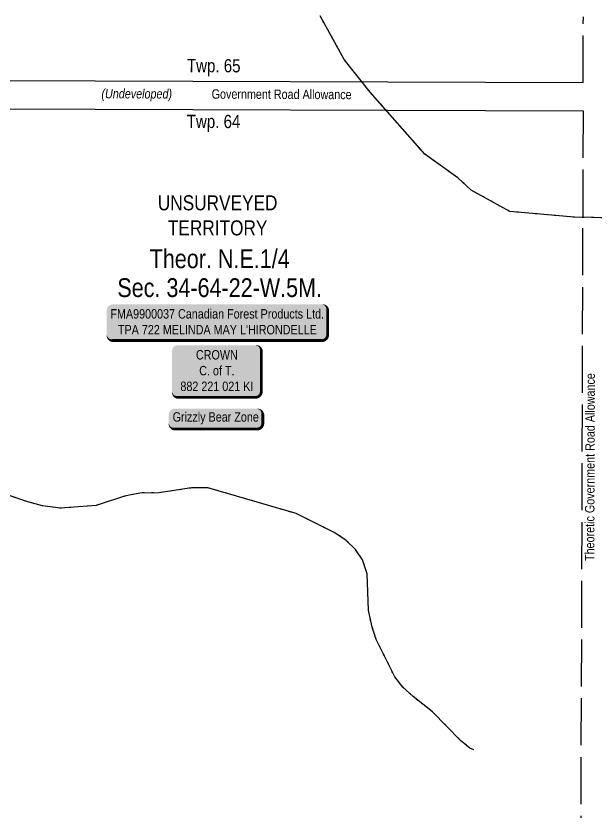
# Model space of a CAD drawing. Extents: x 481557 to 490744, y 6043801 to 6052728.
# Drawn here: x 484692 to 485309, y 6048313 to 6049160 of the extents above; entities that cross this region are included whole.
import ezdxf
from ezdxf.enums import TextEntityAlignment as Align

# ---------------------------------------------------------------- set-up
doc = ezdxf.new("R2010")
doc.units = 0
doc.header["$LTSCALE"] = 5
doc.linetypes.add('foc-UNSURVEYED', pattern=[12.5, 10, -2.5])
doc.linetypes.add('foc-WHEELTRACKS', pattern=[2, 0.4, -1.6])
for name, color, linetype in [('AS-OWNER', 7, 'Continuous'), ('AS-SURFACE IMPACT', 7, 'Continuous'), ('C-SYMBOL', 7, 'Continuous'), ('D-TXT', 6, 'Continuous'), ('L-MON', 1, 'Continuous'), ('L-ROAD-T', 7, 'Continuous'), ('L-SECLBL', 7, 'Continuous'), ('L-UNS-T', 3, 'Continuous'), ('L-USEC', 7, 'foc-UNSURVEYED'), ('P-TEMP-H', 41, 'Continuous'), ('T-WATER-P3', 160, 'foc-WHEELTRACKS')]:
    doc.layers.add(name, color=color, linetype=linetype)
doc.layers.add('T-TEXT', color=48, linetype='Continuous', lineweight=18)
doc.styles.add('175L', font='ARIALN.TTF', dxfattribs={"height": 20})
doc.styles.add('80', font='ARIALN.TTF', dxfattribs={"height": 10})
doc.styles.add('80L', font='ARIALN.TTF', dxfattribs={"height": 10})
doc.styles.add('80LS', font='ARIALNI.TTF', dxfattribs={"height": 10})
doc.styles.add('foc-LtypeFont', font='ARIALN.TTF', dxfattribs={"height": 7.35})
doc.linetypes.add('foc-TOPO-flowdirection-NOLINE', pattern='A,0,[">",foc-LtypeFont,S=0.3,R=0,X=0,Y=-0.945],-20,[">",foc-LtypeFont,S=0.3,R=0,X=0,Y=-0.945],0', length=20)

# ---------------------------------------------------------------- blocks, each defined once
blk = doc.blocks.new('*U75')
h = blk.add_hatch(color=255)
edge = h.paths.add_edge_path()
edge.add_line((-111.5, -20), (111.5, -20))
edge.add_arc((111.5, -14), 6, 270, 360)
edge.add_line((117.5, -14), (117.5, 12.5))
edge.add_arc((111.5, 12.5), 6, 0, 90)
edge.add_line((111.5, 18.5), (-111.5, 18.5))
edge.add_arc((-111.5, 12.5), 6, 90, 180)
edge.add_line((-117.5, 12.5), (-117.5, -14))
edge.add_arc((-111.5, -14), 6, 180, 270)
at = {"color": 44, "flags": 128}
blk.add_lwpolyline([(-111.5, -20, 3, 3, 0), (111.5, -20, 3, 3, 0.414214), (117.5, -14, 3, 3, 0), (117.5, 12.5, 3, 0, 0.414214), (111.5, 18.5, 0, 0, 0), (-111.5, 18.5, 0, 0, 0.414214), (-117.5, 12.5, 0, 0, 0), (-117.5, -14, 0, 3, 0.414214)], format="xyseb", close=True, dxfattribs=at)
at = {"color": 44, "style": '80'}
blk.add_attdef('ENTER_TEXT_001', (-35.99, -5), '', height=10, dxfattribs=at)
blk = doc.blocks.new('*U35')
h = blk.add_hatch(color=255)
edge = h.paths.add_edge_path()
edge.add_line((-41.5, -28.5), (41.5, -28.5))
edge.add_arc((41.5, -22.5), 6, 270, 360)
edge.add_line((47.5, -22.5), (47.5, 21))
edge.add_arc((41.5, 21), 6, 0, 90)
edge.add_line((41.5, 27), (-41.5, 27))
edge.add_arc((-41.5, 21), 6, 90, 180)
edge.add_line((-47.5, 21), (-47.5, -22.5))
edge.add_arc((-41.5, -22.5), 6, 180, 270)
at = {"color": 14, "flags": 128}
blk.add_lwpolyline([(-41.5, -28.5, 3, 3, 0), (41.5, -28.5, 3, 3, 0.414214), (47.5, -22.5, 3, 3, 0), (47.5, 21, 3, 0, 0.414214), (41.5, 27, 0, 0, 0), (-41.5, 27, 0, 0, 0.414214), (-47.5, 21, 0, 0, 0), (-47.5, -22.5, 0, 3, 0.414214)], format="xyseb", close=True, dxfattribs=at)
at = {"color": 14, "style": '80'}
blk.add_attdef('ENTER_TEXT_001', (-26.85, -4.92), '', height=10, dxfattribs=at)
blk = doc.blocks.new('*U175')
h = blk.add_hatch(color=255)
edge = h.paths.add_edge_path()
edge.add_line((-44, -11.5), (44, -11.5))
edge.add_arc((44, -5.5), 6, 270, 360)
edge.add_line((50, -5.5), (50, 4))
edge.add_arc((44, 4), 6, 0, 90)
edge.add_line((44, 10), (-44, 10))
edge.add_arc((-44, 4), 6, 90, 180)
edge.add_line((-50, 4), (-50, -5.5))
edge.add_arc((-44, -5.5), 6, 180, 270)
at = {"color": 131, "flags": 128}
blk.add_lwpolyline([(-44, -11.5, 3, 3, 0), (44, -11.5, 3, 3, 0.414214), (50, -5.5, 3, 3, 0), (50, 4, 3, 0, 0.414214), (44, 10, 0, 0, 0), (-44, 10, 0, 0, 0.414214), (-50, 4, 0, 0, 0), (-50, -5.5, 0, 3, 0.414214)], format="xyseb", close=True, dxfattribs=at)
at = {"color": 131, "style": '80'}
blk.add_attdef('ENTER_TEXT_001', (-35.99, -5), '', height=10, dxfattribs=at)
blk = doc.blocks.new('label_road_undeveloped')
at = {"layer": 'L-ROAD-T', "style": '80L'}
blk.add_text('Government Road Allowance', height=10, dxfattribs=at).set_placement((0, 0), align=Align.MIDDLE_CENTER)
at = {"layer": 'T-TEXT', "style": '80LS'}
blk.add_text('(Undeveloped)', height=10, dxfattribs=at).set_placement((-154.19, 0), align=Align.MIDDLE_CENTER)

msp = doc.modelspace()

# ---------------------------------------------------------------- linework, layer by layer
at = {"layer": 'L-SECLBL'}
for p, q in [((484490.917, 6049092.252), (485295.489, 6049089.318)), ((484490.807, 6049062.086), (485295.379, 6049059.152))]:
    msp.add_line(p, q, dxfattribs=at)
at = {"layer": 'L-USEC'}
for p, q in [((485295.476, 6049089.318), (485295.701, 6049159.1)), ((485295.379, 6049059.152), (485292.779, 6048254.945))]:
    msp.add_line(p, q, dxfattribs=at)
at = {"layer": 'T-WATER-P3', "flags": 128}
for points in [[(485176.53, 6048974.68), (485162.1, 6048987.753), (485127.056, 6049013.073), (485068.955, 6049078.873), (485041.388, 6049113.719), (485015.811, 6049160.12)], [(485179.316, 6048379.476), (485174.873, 6048381.049), (485165.173, 6048389.421), (485135.364, 6048419.582), (485114.577, 6048435.911), (485103.798, 6048446.087), (485095.067, 6048457.16), (485075.375, 6048496.665), (485070.555, 6048511.09), (485067.066, 6048527.974), (485065.805, 6048566.525), (485060.93, 6048581.43), (485053.339, 6048592.561), (485043.401, 6048602.2), (485031.299, 6048610.161), (484990.113, 6048630.637), (484896.289, 6048658.17), (484878.936, 6048657.983), (484844.036, 6048652.801), (484823.855, 6048652.56), (484807.574, 6048649.066), (484777.341, 6048639.372), (484739.386, 6048636.42), (484720.479, 6048638.879), (484704.638, 6048643.308), (484642.8, 6048663.964), (484616.474, 6048674.491), (484603.533, 6048682.572), (484582.27, 6048701.609), (484573.781, 6048712.561), (484559.507, 6048737.885), (484549.21, 6048766.796), (484541.147, 6048779.671), (484512.958, 6048810.555), (484469.96, 6048847.129), (484397.027, 6048891.899), (484308.5, 6048942.475), (484293.507, 6048966.174), (484287.663, 6048979.705), (484283.39, 6048995.568), (484276.108, 6049047.892), (484256.779, 6049088.418), (484246.42, 6049117.571), (484238.416, 6049130.443), (484217.938, 6049148.995), (484202.456, 6049150.867)], [(485394.923, 6048933.627), (485382.942, 6048938.5), (485347.328, 6048944.816), (485285.782, 6048945.997), (485217.35, 6048952.062), (485176.53, 6048974.68)]]:
    msp.add_lwpolyline(points, dxfattribs=at)
at = {"layer": 'T-WATER-P3', "linetype": 'foc-TOPO-flowdirection-NOLINE', "flags": 128}
for points in [[(485176.53, 6048974.68), (485162.1, 6048987.753), (485127.056, 6049013.073), (485068.955, 6049078.873), (485041.388, 6049113.719), (485015.811, 6049160.12)], [(485179.316, 6048379.476), (485174.873, 6048381.049), (485165.173, 6048389.421), (485135.364, 6048419.582), (485114.577, 6048435.911), (485103.798, 6048446.087), (485095.067, 6048457.16), (485075.375, 6048496.665), (485070.555, 6048511.09), (485067.066, 6048527.974), (485065.805, 6048566.525), (485060.93, 6048581.43), (485053.339, 6048592.561), (485043.401, 6048602.2), (485031.299, 6048610.161), (484990.113, 6048630.637), (484896.289, 6048658.17), (484878.936, 6048657.983), (484844.036, 6048652.801), (484823.855, 6048652.56), (484807.574, 6048649.066), (484777.341, 6048639.372), (484739.386, 6048636.42), (484720.479, 6048638.879), (484704.638, 6048643.308), (484642.8, 6048663.964), (484616.474, 6048674.491), (484603.533, 6048682.572), (484582.27, 6048701.609), (484573.781, 6048712.561), (484559.507, 6048737.885), (484549.21, 6048766.796), (484541.147, 6048779.671), (484512.958, 6048810.555), (484469.96, 6048847.129), (484397.027, 6048891.899), (484308.5, 6048942.475), (484293.507, 6048966.174), (484287.663, 6048979.705), (484283.39, 6048995.568), (484276.108, 6049047.892), (484256.779, 6049088.418), (484246.42, 6049117.571), (484238.416, 6049130.443), (484217.938, 6049148.995), (484202.456, 6049150.867)], [(485394.923, 6048933.627), (485382.942, 6048938.5), (485347.328, 6048944.816), (485285.782, 6048945.997), (485217.35, 6048952.062), (485176.53, 6048974.68)]]:
    msp.add_lwpolyline(points, dxfattribs=at)

# ---------------------------------------------------------------- block references
at = {"layer": 'AS-OWNER'}
ref = msp.add_blockref('*U35', (484905.612, 6048782.828), dxfattribs=dict(at, xscale=0.999478940000002, yscale=0.999478940000002, zscale=0.999478940000002))
ref.add_attrib('ENTER_TEXT_001', 'CROWN', (484883.563, 6048794.594), dxfattribs={"layer": '0', "color": 14, "height": 9.9948, "style": '80'})
ref.add_attrib('ENTER_TEXT_002', 'C. of T.', (484887.057, 6048777.759), dxfattribs={"layer": '0', "color": 14, "height": 9.9948, "style": '80'})
ref.add_attrib('ENTER_TEXT_003', '882 221 021 KI', (484867.047, 6048761.06), dxfattribs={"layer": '0', "color": 14, "height": 9.99479, "style": '80'})
at = {"layer": 'AS-SURFACE IMPACT'}
ref = msp.add_blockref('*U75', (484906.212, 6048834.737), dxfattribs=at)
ref.add_attrib('ENTER_TEXT_001', 'FMA9900037 Canadian Forest Products Ltd.', (484792.546, 6048838.156), dxfattribs={"layer": '0', "color": 44, "height": 10, "style": '80'})
ref.add_attrib('ENTER_TEXT_002', "TPA 722 MELINDA MAY L'HIRONDELLE", (484800.561, 6048821.312), dxfattribs={"layer": '0', "color": 44, "height": 10, "style": '80'})
at = {"layer": 'L-MON', "xscale": 0.99947139, "yscale": 0.99947139, "zscale": 0.99947139, "rotation": 359.7895600806594}
msp.add_blockref('label_road_undeveloped', (484974.717, 6049076.785), dxfattribs=at)
at = {"layer": 'P-TEMP-H'}
ref = msp.add_blockref('*U175', (484904.704, 6048732.132), dxfattribs=at)
ref.add_attrib('ENTER_TEXT_001', 'Grizzly Bear Zone', (484858.793, 6048728.513), dxfattribs={"layer": '0', "color": 131, "height": 10, "style": '80'})

# ---------------------------------------------------------------- texts
at = {"layer": 'C-SYMBOL', "color": 3, "style": '175L'}
for s, p in [('Theor. N.E.1/4', (484908.833, 6048885.794)), ('Sec. 34-64-22-W.5M.', (484908.833, 6048855.032))]:
    msp.add_text(s, height=20, dxfattribs=at).set_placement(p, align=Align.BOTTOM_CENTER)
at = {"layer": 'D-TXT', "color": 3, "char_height": 13.9926, "attachment_point": 1, "rotation": 359.789714, "style": '80L'}
for s, insert in [('Twp. 65', (484874.017, 6049114.28)), ('Twp. 64', (484873.817, 6049054.971))]:
    msp.add_mtext_dynamic_manual_height_columns(s, width=101.50268, gutter_width=47.55, heights=[0], dxfattribs=dict(at, insert=insert))
at = {"layer": 'L-ROAD-T', "style": '80L'}
msp.add_text('Theoretic Government Road Allowance', height=9.99468, rotation=89.796681, dxfattribs=at).set_placement((485302.664, 6048680.166), align=Align.MIDDLE_CENTER)
at = {"layer": 'L-UNS-T', "color": 3, "insert": (484906.65, 6048947.856), "char_height": 16, "attachment_point": 5, "style": '80L'}
msp.add_mtext_dynamic_manual_height_columns('UNSURVEYED TERRITORY', width=126.5475, gutter_width=47.55, heights=[0], dxfattribs=at)

doc.saveas('drawing.dxf')
